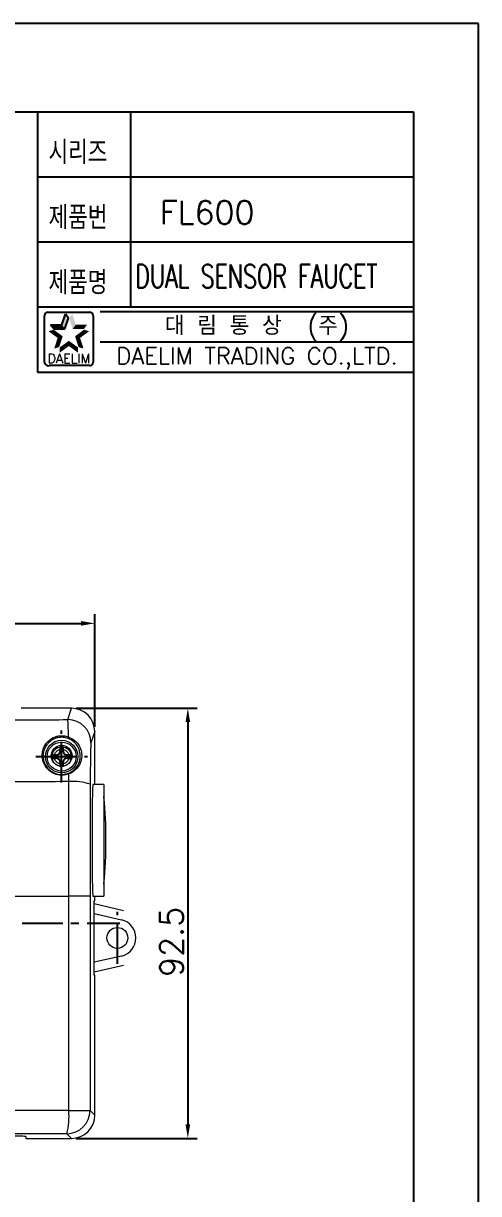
# Model space of a CAD drawing. Extents: x 0 to 594, y -1608 to -1188.
# Drawn here: x 495.9 to 594, y -1439.7 to -1188 of the extents above; entities that cross this region are included whole.
import ezdxf
from ezdxf.enums import TextEntityAlignment as Align

# ---------------------------------------------------------------- set-up
doc = ezdxf.new("R2010")
doc.units = 0
doc.header["$LTSCALE"] = 7
doc.header["$MEASUREMENT"] = 0
doc.linetypes.add('CENTER', pattern=[2, 1.25, -0.25, 0.25, -0.25])
doc.layers.get('0').update_dxf_attribs({"color": 2, "linetype": 'CONTINUOUS'})
doc.layers.add('D', color=2, linetype='CONTINUOUS')
doc.layers.add('TXT', color=4, linetype='CONTINUOUS')
doc.styles.add('GHS', font='romans', dxfattribs={"bigfont": 'ghs'})
doc.styles.add('ROMANS', font='romans')

# ---------------------------------------------------------------- blocks, each defined once
blk = doc.blocks.new('BORDER')
for p, q in [((1, 1), (0, 1)), ((1, 0), (1, 1))]:
    blk.add_line(p, q)
blk = doc.blocks.new('A$C4A8A4CB0')
at = {"color": 7, "linetype": 'Continuous', "lineweight": 15}
for p, q in [((3.23, 5.42), (3.12, 5.53)), ((3.23, 5.42), (3.23, 4.7)), ((3.77, 5.42), (3.23, 5.42)), ((3.77, 5.42), (3.88, 5.53)), ((3.77, 5.42), (3.77, 4.7)), ((1.58, 3.77), (1.47, 3.88)), ((1.58, 3.23), (1.47, 3.12)), ((1.58, 3.77), (2.3, 3.77)), ((1.58, 3.77), (1.58, 3.23)), ((1.58, 3.23), (2.3, 3.23)), ((2.3, 3.77), (2.3, 3.89)), ((2.3, 3.23), (2.3, 3.11)), ((3.23, 4.7), (3.11, 4.7)), ((3.77, 4.7), (3.89, 4.7)), ((4.7, 3.77), (4.7, 3.89)), ((4.7, 3.77), (5.42, 3.77)), ((4.7, 3.23), (4.7, 3.11)), ((4.7, 3.23), (5.42, 3.23)), ((5.42, 3.77), (5.53, 3.88)), ((5.42, 3.77), (5.42, 3.23)), ((5.42, 3.23), (5.53, 3.12)), ((3.23, 2.3), (3.11, 2.3)), ((3.23, 1.58), (3.12, 1.47)), ((3.23, 2.3), (3.23, 1.58)), ((3.23, 1.58), (3.77, 1.58)), ((3.77, 2.3), (3.89, 2.3)), ((3.77, 2.3), (3.77, 1.58)), ((3.77, 1.58), (3.88, 1.47))]:
    blk.add_line(p, q, dxfattribs=at)
for radius in [3.5, 3.12]:
    blk.add_circle((3.5, 3.5), radius, dxfattribs=at)
for centre, radius, start, end in [((105.37, 3.61), 102.27, 178.9265, 179.392), ((3.5, -104.14), 109.67, 89.8011, 90.1989), ((-98.3, 3.62), 102.2, 0.6078, 1.0736), ((3.38, -98.34), 102.23, 90.6078, 91.0734), ((111.14, 3.5), 109.67, 179.8011, 180.1989), ((3.38, 105.2), 102.1, 268.9261, 269.3924), ((2.3, 4.7), 0.931, 270, 0), ((2.3, 2.3), 0.931, 0, 90), ((4.7, 4.7), 0.931, 180, 270), ((4.7, 2.3), 0.931, 90, 180), ((3.62, -98.33), 102.23, 88.9266, 89.3922), ((3.62, 105.2), 102.09, 270.6076, 271.0739), ((-104.14, 3.5), 109.67, 359.8011, 0.1989), ((105.37, 3.39), 102.27, 180.608, 181.0735), ((3.5, 110.87), 109.4, 269.8006, 270.1994), ((-98.29, 3.38), 102.19, 358.9264, 359.3922)]:
    blk.add_arc(centre, radius, start, end, dxfattribs=at)
for points, knots in [([(2.3, 3.89), (2.39, 3.9), (2.57, 3.92), (2.81, 4.06), (2.99, 4.26), (3.09, 4.49), (3.1, 4.64), (3.11, 4.7)], [0, 0, 0, 0, 0.214292, 0.428954, 0.638705, 0.846492, 1, 1, 1, 1]), ([(3.11, 2.3), (3.1, 2.39), (3.08, 2.57), (2.94, 2.81), (2.74, 2.99), (2.51, 3.09), (2.36, 3.1), (2.3, 3.11)], [0, 0, 0, 0, 0.214291, 0.428953, 0.638705, 0.846493, 1, 1, 1, 1]), ([(3.89, 4.7), (3.9, 4.61), (3.92, 4.43), (4.06, 4.19), (4.26, 4.01), (4.49, 3.91), (4.64, 3.9), (4.7, 3.89)], [0, 0, 0, 0, 0.214292, 0.428955, 0.638705, 0.846494, 1, 1, 1, 1]), ([(4.7, 3.11), (4.61, 3.1), (4.43, 3.08), (4.19, 2.94), (4.01, 2.74), (3.91, 2.51), (3.9, 2.36), (3.89, 2.3)], [0, 0, 0, 0, 0.214291, 0.428955, 0.638704, 0.846494, 1, 1, 1, 1])]:
    blk.add_open_spline(points, degree=3, knots=knots, dxfattribs=at)
blk = doc.blocks.new('A$C0E09334F')
at = {"color": 5}
blk.add_blockref('A$C4A8A4CB0', (-3.5, -3.5), dxfattribs=at)

msp = doc.modelspace()

# ---------------------------------------------------------------- linework, layer by layer
at = {"color": 7}
for p, q in [((499, -1207), (499, -1263)), ((519, -1207), (519, -1249)), ((499, -1221), (580, -1221)), ((499, -1235), (580, -1235)), ((499, -1249), (580, -1249)), ((499, -1263), (580, -1263))]:
    msp.add_line(p, q, dxfattribs=at)
at = {"color": 2, "linetype": 'Continuous'}
for p, q in [((500.48, -1260.87), (500.48, -1250.87)), ((501.23, -1250.12), (510.23, -1250.12)), ((510.98, -1250.87), (510.98, -1260.87)), ((512.5, -1250), (580, -1250)), ((512.5, -1256.5), (580, -1256.5)), ((510.23, -1261.62), (501.48, -1261.62))]:
    msp.add_line(p, q, dxfattribs=at)
at = {"color": 2}
for p, q in [((504.24, -1252.82), (504.99, -1250.51)), ((505.65, -1251.43), (504.99, -1250.51)), ((501.81, -1252.82), (504.24, -1252.82)), ((502.48, -1253.73), (501.81, -1252.82)), ((504.9, -1253.73), (505.65, -1251.43)), ((502.48, -1253.73), (504.9, -1253.73))]:
    msp.add_line(p, q, dxfattribs=at)
at = {"color": 7, "linetype": 'Continuous', "lineweight": 15}
for p, q in [((506.32, -1335.3), (495.43, -1335.3)), ((505.5, -1337.76), (506.32, -1335.3)), ((511.32, -1340.3), (510.5, -1342.75)), ((511.32, -1351.71), (511.32, -1340.3)), ((505.75, -1351.09), (505.74, -1349.42)), ((513.24, -1351.71), (510.93, -1351.71)), ((513.24, -1351.71), (513.24, -1375.71)), ((493.18, -1375.71), (505.73, -1375.71)), ((505.73, -1421.84), (505.73, -1375.71)), ((510.31, -1375.71), (505.73, -1375.71)), ((510.31, -1375.71), (510.31, -1421.84)), ((510.93, -1375.71), (513.24, -1375.71)), ((511.2, -1376.71), (511.3, -1376.71)), ((511.2, -1392.71), (511.2, -1376.71)), ((517.53, -1378.86), (511.2, -1377.4)), ((511.2, -1379.45), (517.08, -1380.81)), ((517.08, -1388.6), (511.2, -1389.96)), ((511.2, -1392.01), (517.53, -1390.55)), ((511.3, -1392.71), (511.2, -1392.71)), ((511.32, -1422.84), (511.32, -1393.71)), ((505.73, -1421.84), (510.31, -1421.84)), ((510.31, -1421.84), (511.32, -1422.84)), ((506.32, -1427.84), (505.31, -1426.84)), ((496.43, -1427.45), (496.43, -1427.84)), ((496.43, -1427.84), (506.32, -1427.84))]:
    msp.add_line(p, q, dxfattribs=at)
at = {"color": 1, "linetype": 'CENTER'}
for p, q in [((504.18, -1351.3), (504.18, -1340.11)), ((498.59, -1345.71), (509.78, -1345.71)), ((516.18, -1390.3), (516.18, -1379.11)), ((369.65, -1381.57), (516.71, -1381.57))]:
    msp.add_line(p, q, dxfattribs=at)
at = {"color": 8, "linetype": 'Continuous', "lineweight": 15}
for p, q in [((513.3, -1354.39), (513.3, -1355.79)), ((513.3, -1355.79), (513.3, -1373.02))]:
    msp.add_line(p, q, dxfattribs=at)
at = {"color": 7, "linetype": 'Continuous', "lineweight": 15}
for centre, radius in [((504.18, -1345.56), 2.25), ((504.18, -1345.71), 2.1), ((504.18, -1345.71), 1.6), ((516.18, -1384.71), 2.25)]:
    msp.add_circle(centre, radius, dxfattribs=at)
at = {"color": 2, "linetype": 'Continuous'}
for centre, radius, start, end in [((501.23, -1250.87), 0.75, 90, 180), ((510.23, -1250.87), 0.75, 0, 90), ((501.35, -1260.74), 0.884, 188.1301, 278.1301), ((510.23, -1260.87), 0.75, 270, 0)]:
    msp.add_arc(centre, radius, start, end, dxfattribs=at)
at = {"color": 7, "linetype": 'Continuous', "lineweight": 15}
for centre, radius, start, end in [((505.5, -1342.76), 5, 0.0962, 89.9736), ((505.92, -1341.71), 0.354, 137.3673, 195.6968), ((505.47, -1349.49), 0.279, 14.251, 49.655), ((506.76, -1362), 10.96, 70.9722, 95.3163), ((513.1, -1354.41), 0.2, 5.3469, 46.1574), ((413.73, -1363.71), 100, 354.6531, 5.3469), ((513.1, -1373.01), 0.2, 313.8426, 354.6531), ((516.18, -1384.71), 4, 282.9708, 77.0263), ((489.6, -1423.03), 16.17, 346.3712, 4.2186), ((505.31, -1421.84), 5, 270.0205, 359.9795)]:
    msp.add_arc(centre, radius, start, end, dxfattribs=at)
for centre, major_axis, ratio, start_param, end_param in [((506.32, -1340.31), (1.58, 4.75), 0.998478, -1.248833, 0.32105), ((510.93, -1363.71), (0, -12), 0.017455, 3.141593, 6.283185), ((511.3, -1375.71), (0, 1), 0.017455, 3.141593, 4.712389), ((511.3, -1393.71), (0, 1), 0.017455, -1.570796, 0), ((443.18, -1434.97), (760, 0), 0.01734, 1.48841, 1.54889), ((506.32, -1422.84), (-3.54, 3.54), 0.999695, 2.356347, 3.926839), ((443.18, -1439.97), (-755, 0), 0.017455, 4.630003, 4.794775), ((482.93, -1427.45), (-13.5, 0), 0.017455, 3.141593, 6.283185)]:
    msp.add_ellipse(centre, major_axis=major_axis, ratio=ratio, start_param=start_param, end_param=end_param, dxfattribs=at)
for points, knots in [([(380.86, -1337.76), (386.04, -1337.78), (396.4, -1337.82), (411.97, -1337.86), (427.57, -1337.89), (443.17, -1337.9), (458.77, -1337.89), (474.35, -1337.86), (489.94, -1337.82), (500.31, -1337.78), (505.5, -1337.76)], [0, 0, 0, 0, 0.124887, 0.249775, 0.374887, 0.5, 0.624887, 0.749775, 0.874887, 1, 1, 1, 1]), ([(505.66, -1341.47), (505.65, -1341.07), (505.63, -1340.22), (505.6, -1339.14), (505.56, -1338.27), (505.53, -1337.86), (505.51, -1337.78), (505.5, -1337.76)], [0.0223029, 0.0223029, 0.0223029, 0.0223029, 0.2056891, 0.4155807, 0.6588973, 0.9092503, 1, 1, 1, 1]), ([(505.74, -1349.42), (505.29, -1349.55), (504.4, -1349.81), (502.98, -1349.61), (501.72, -1348.99), (500.75, -1348.01), (500.15, -1346.82), (499.93, -1345.51), (500.12, -1344.15), (500.66, -1343.06), (501.37, -1342.27), (502.12, -1341.71), (503.03, -1341.32), (504.08, -1341.17), (504.98, -1341.25), (505.47, -1341.41), (505.66, -1341.47)], [0, 0, 0, 0, 0.079454, 0.158915, 0.237655, 0.314975, 0.391508, 0.470746, 0.558714, 0.66179, 0.72177, 0.781661, 0.851486, 0.90822, 0.965165, 1, 1, 1, 1]), ([(505.58, -1341.81), (505.4, -1341.75), (504.93, -1341.6), (504.08, -1341.52), (503.07, -1341.67), (502.21, -1342.03), (501.5, -1342.56), (500.82, -1343.3), (500.3, -1344.32), (500.12, -1345.6), (500.32, -1346.83), (500.9, -1347.95), (501.82, -1348.88), (503.02, -1349.46), (504.37, -1349.65), (505.23, -1349.4), (505.65, -1349.28)], [0, 0, 0, 0, 0.034828, 0.09172, 0.148539, 0.218756, 0.278169, 0.339556, 0.443164, 0.531127, 0.609968, 0.685923, 0.762731, 0.841198, 0.920592, 1, 1, 1, 1]), ([(505.66, -1341.47), (506.12, -1341.69), (507.04, -1342.14), (508.02, -1343.35), (508.52, -1344.73), (508.53, -1346.15), (508.1, -1347.46), (507.26, -1348.53), (506.39, -1349.15), (505.88, -1349.36), (505.74, -1349.42)], [0, 0, 0, 0, 0.1390993, 0.2771546, 0.4130407, 0.5485899, 0.7036562, 0.8511642, 0.9605571, 1, 1, 1, 1]), ([(505.65, -1349.28), (505.78, -1349.22), (506.25, -1349.02), (507.05, -1348.43), (507.81, -1347.42), (508.2, -1346.19), (508.2, -1344.86), (507.74, -1343.57), (506.85, -1342.43), (506, -1342.02), (505.58, -1341.81)], [0, 0, 0, 0, 0.038646, 0.146808, 0.294864, 0.452174, 0.589709, 0.726206, 0.863131, 1, 1, 1, 1]), ([(510.5, -1342.75), (510.5, -1342.77), (510.48, -1342.82), (510.46, -1343.09), (510.43, -1343.7), (510.41, -1344.56), (510.39, -1345.65), (510.37, -1346.95), (510.35, -1348.4), (510.34, -1349.98), (510.34, -1351.08), (510.34, -1351.64)], [0, 0, 0, 0, 0.044168, 0.164275, 0.28438, 0.403886, 0.523388, 0.642534, 0.761677, 0.880839, 1, 1, 1, 1]), ([(505.75, -1351.09), (500.55, -1351.11), (490.15, -1351.16), (474.51, -1351.21), (458.86, -1351.24), (443.19, -1351.25), (427.54, -1351.24), (411.89, -1351.21), (396.24, -1351.16), (385.83, -1351.11), (380.62, -1351.09)], [0, 0, 0, 0, 0.124891, 0.249781, 0.374891, 0.5, 0.624891, 0.749781, 0.874891, 1, 1, 1, 1]), ([(505.73, -1375.71), (505.73, -1372.37), (505.73, -1366.59), (505.74, -1358.38), (505.74, -1353.52), (505.75, -1351.09)], [0, 0, 0, 0, 0.4054735, 0.7025746, 1, 1, 1, 1]), ([(510.34, -1351.64), (510.33, -1353.63), (510.33, -1357.63), (510.32, -1363.64), (510.31, -1369.67), (510.31, -1373.69), (510.31, -1375.71)], [0, 0, 0, 0, 0.2496141, 0.4992281, 0.7496141, 1, 1, 1, 1]), ([(510.34, -1351.64), (510.33, -1353.63), (510.33, -1357.63), (510.32, -1363.64), (510.31, -1369.67), (510.31, -1373.69), (510.31, -1375.71)], [0, 0, 0, 0, 0.2496141, 0.4992281, 0.7496141, 1, 1, 1, 1])]:
    msp.add_open_spline(points, degree=3, knots=knots, dxfattribs=at)
at = {"color": 2}
for points in [[(504.24, -1252.82), (504.9, -1253.73), (504.99, -1250.51), (505.65, -1251.43)], [(506.47, -1250.51), (505.8, -1251.43), (507.22, -1252.82), (506.55, -1253.73)], [(501.81, -1252.82), (502.48, -1253.73), (504.24, -1252.82), (504.9, -1253.73)], [(507.22, -1252.82), (506.55, -1253.73), (509.64, -1252.82), (508.98, -1253.73)], [(503.32, -1255.65), (504.4, -1255.3), (501.36, -1254.22), (502.43, -1253.87)], [(502.57, -1257.95), (503.65, -1257.6), (503.32, -1255.65), (504.4, -1255.3)], [(510.1, -1254.22), (509.02, -1253.87), (508.14, -1255.65), (507.06, -1255.3)], [(508.14, -1255.65), (507.06, -1255.3), (508.89, -1257.95), (507.81, -1257.6)], [(505.73, -1257.4), (505.73, -1256.27), (503.77, -1258.82), (503.77, -1257.69)], [(507.69, -1258.82), (507.69, -1257.69), (505.73, -1257.4), (505.73, -1256.27)]]:
    msp.add_solid(points, dxfattribs=at)
at = {"layer": 'D', "ltscale": 0.6}
for p, q in [((511.32, -1339.3), (511.32, -1315.05)), ((378.05, -1317.05), (508.32, -1317.05)), ((507.32, -1335.3), (533.36, -1335.3)), ((531.36, -1338.3), (531.36, -1424.84)), ((507.32, -1427.84), (533.36, -1427.84))]:
    msp.add_line(p, q, dxfattribs=at)
for points in [[(508.32, -1316.55), (508.32, -1317.55), (511.32, -1317.05)], [(530.86, -1338.3), (531.86, -1338.3), (531.36, -1335.3)], [(530.86, -1424.84), (531.86, -1424.84), (531.36, -1427.84)]]:
    msp.add_solid(points, dxfattribs=at)
at = {"layer": 'TXT'}
for p, q in [((26, -1207), (580, -1207)), ((580, -1207), (580, -1597))]:
    msp.add_line(p, q, dxfattribs=at)

# ---------------------------------------------------------------- block references
at = {"xscale": 594, "yscale": 420, "zscale": 594}
msp.add_blockref('BORDER', (0, -1608), dxfattribs=at)
at = {"color": 5}
msp.add_blockref('A$C0E09334F', (504.18, -1345.71), dxfattribs=at)

# ---------------------------------------------------------------- texts
at = {"color": 7, "linetype": 'Continuous'}
for s, height, style, p in [('대 림 통 상  (주)', 4, 'GHS', (546.26, -1253.3)), ('DAELIM TRADING CO.,LTD.', 3.6, 'ROMANS', (546.26, -1260.07))]:
    msp.add_text(s, height=height, dxfattribs=dict(at, style=style)).set_placement(p, align=Align.MIDDLE)
at = {"color": 2, "linetype": 'Continuous', "style": 'ROMANS'}
msp.add_text('DAELIM', height=2, dxfattribs=at).set_placement((505.73, -1261.07), align=Align.CENTER)
at = {"layer": 'D', "style": 'GHS', "width": 0.8}
for s, p in [('시리즈', (501.34, -1218.27)), ('제품번', (501.34, -1232.27)), ('제품명', (501.34, -1246.27))]:
    msp.add_text(s, height=5, dxfattribs=at).set_placement(p)
at = {"layer": 'D', "color": 7, "style": 'GHS'}
msp.add_text('FL600', height=5, dxfattribs=at).set_placement((525.33, -1231.15))
at = {"layer": 'D', "color": 7, "style": 'GHS', "width": 0.7}
msp.add_text('DUAL SENSOR FAUCET', height=5, dxfattribs=at).set_placement((520.03, -1244.89))
at = {"layer": 'D', "ltscale": 0.6, "insert": (527.86, -1385.56), "char_height": 5, "attachment_point": 5, "rotation": 90, "style": 'GHS'}
msp.add_mtext('\\A1;92.5', dxfattribs=at)

doc.saveas('drawing.dxf')
